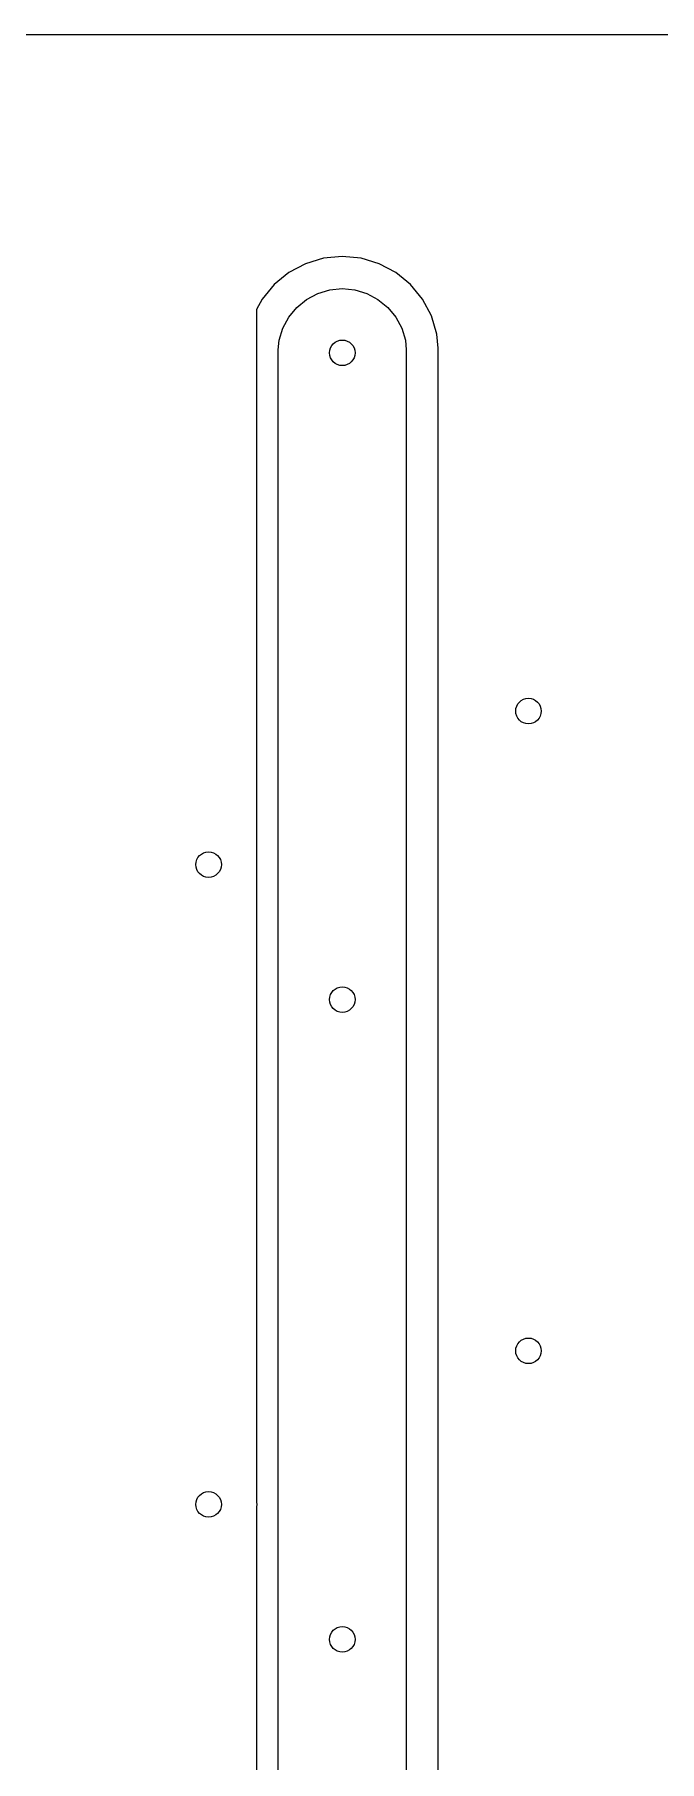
# Model space of a CAD drawing. Extents: x 1.67 to 6.2, y -5.98 to -1.89.
# Drawn here: x 3.023 to 3.407, y -2.953 to -1.891 of the extents above; entities that cross this region are included whole.
import ezdxf

# ---------------------------------------------------------------- set-up
doc = ezdxf.new("R2010")
doc.units = 0
doc.header["$MEASUREMENT"] = 0
doc.layers.add('BLACK', color=7, linetype='CONTINUOUS')

msp = doc.modelspace()

# ---------------------------------------------------------------- linework, layer by layer
at = {"layer": 'BLACK', "linetype": 'CONTINUOUS'}
for p, q in [((1.8113, -1.89075), (6.06174, -1.89075)), ((3.20063, -2.02841), (3.1895, -2.03179)), ((3.2122, -2.02727), (3.20063, -2.02841)), ((3.22378, -2.02841), (3.2122, -2.02727)), ((3.23491, -2.03179), (3.22378, -2.02841)), ((3.17924, -2.03727), (3.17024, -2.04465)), ((3.1895, -2.03179), (3.17924, -2.03727)), ((3.24517, -2.03727), (3.23491, -2.03179)), ((3.25417, -2.04465), (3.24517, -2.03727)), ((3.17024, -2.04465), (3.16286, -2.05365)), ((3.19023, -2.05372), (3.19707, -2.05007)), ((3.19707, -2.05007), (3.20449, -2.04781)), ((3.20449, -2.04781), (3.2122, -2.04705)), ((3.2122, -2.04705), (3.21992, -2.04781)), ((3.21992, -2.04781), (3.22734, -2.05007)), ((3.22734, -2.05007), (3.23418, -2.05372)), ((3.26154, -2.05365), (3.25417, -2.04465)), ((3.16286, -2.05365), (3.15945, -2.06004)), ((3.15945, -2.06004), (3.15945, -2.79382)), ((3.17931, -2.06464), (3.18423, -2.05864)), ((3.18423, -2.05864), (3.19023, -2.05372)), ((3.23418, -2.05372), (3.24018, -2.05864)), ((3.24018, -2.05864), (3.2451, -2.06464)), ((3.26703, -2.06391), (3.26154, -2.05365)), ((3.1734, -2.0789), (3.17566, -2.07147)), ((3.17566, -2.07147), (3.17931, -2.06464)), ((3.2451, -2.06464), (3.24875, -2.07147)), ((3.24875, -2.07147), (3.25101, -2.0789)), ((3.27041, -2.07504), (3.26703, -2.06391)), ((3.17283, -2.08468), (3.1734, -2.0789)), ((3.25101, -2.0789), (3.25157, -2.08468)), ((3.27126, -2.08371), (3.27041, -2.07504)), ((3.17283, -2.48658), (3.17283, -2.08468)), ((3.25157, -2.08468), (3.25157, -5.08724)), ((3.27126, -3.08046), (3.27126, -2.08371)), ((3.17283, -2.88028), (3.17283, -2.48658)), ((3.17283, -2.48658), (3.17283, -2.48658)), ((3.15945, -2.79382), (3.15945, -2.79383)), ((3.15945, -2.79383), (3.15945, -2.79383)), ((3.15945, -2.79383), (3.15959, -2.79528)), ((3.15959, -2.79528), (3.15945, -2.79673)), ((3.15945, -2.79673), (3.15945, -3.18753)), ((3.17283, -3.27398), (3.17283, -2.88028)), ((3.17283, -2.88028), (3.17283, -2.88028))]:
    msp.add_line(p, q, dxfattribs=at)
at = {"layer": 'BLACK'}
for centre in [(3.2122, -2.08661), (3.32677, -2.30709), (3.12992, -2.40157), (3.2122, -2.48465), (3.32677, -2.70079), (3.12992, -2.79528), (3.2122, -2.87835)]:
    msp.add_circle(centre, 0.00787, dxfattribs=at)

doc.saveas('drawing.dxf')
